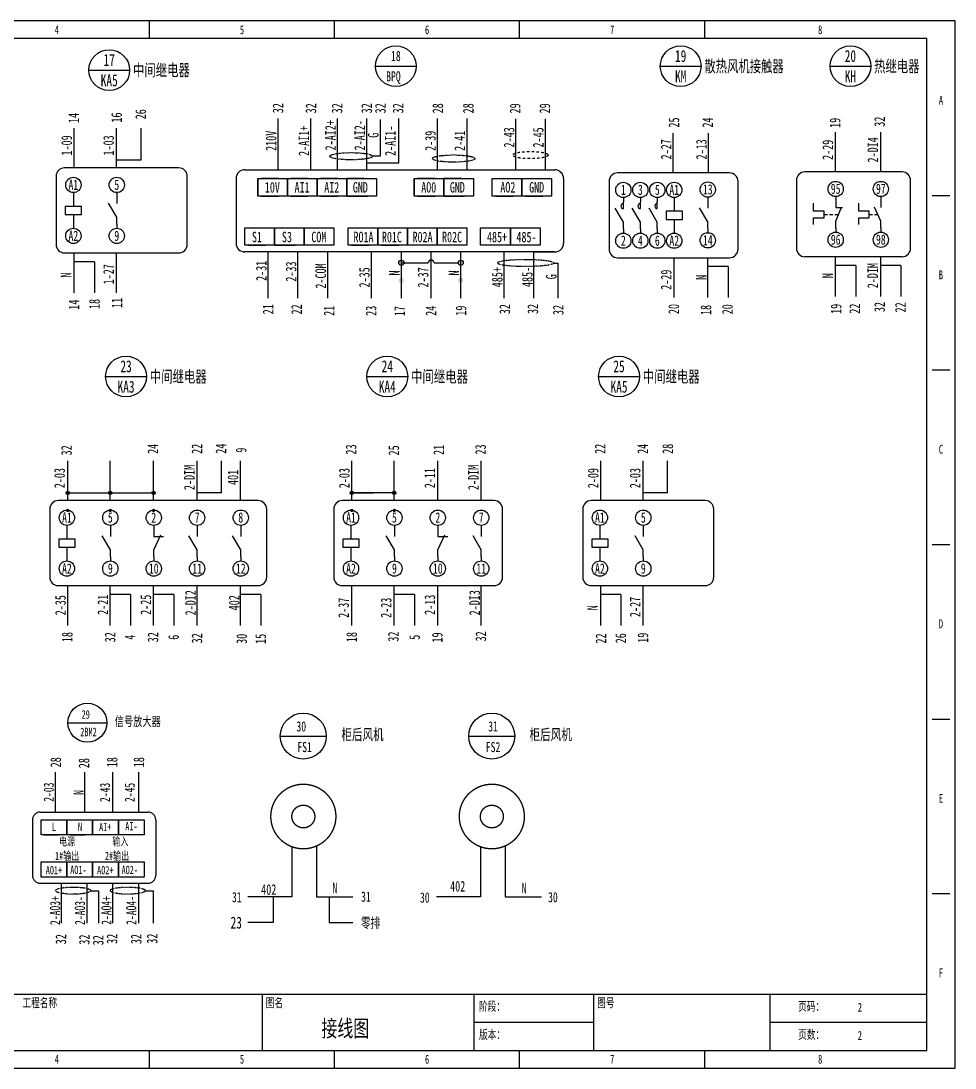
# Model space of a CAD drawing. Header units: millimetres. Extents: x 401220 to 2750366, y -101310 to 943175.
# Drawn here: x 1203839 to 1242890, y 442864 to 486641 of the extents above; entities that cross this region are included whole.
import ezdxf
from ezdxf.enums import TextEntityAlignment as Align

# ---------------------------------------------------------------- set-up
doc = ezdxf.new("R2010")
doc.units = ezdxf.units.MM
doc.linetypes.add('DASHDOT', pattern=[1, 0.5, -0.25, 0, -0.25])
doc.linetypes.add('常规', pattern=[20, 10, 0, 10])
doc.layers.add('E-LITE-EQPM', color=1, linetype='Continuous')
doc.styles.add('IDQSTYLE', font='NSimSun.ttf', dxfattribs={"width": 0.7})

msp = doc.modelspace()

# ---------------------------------------------------------------- hatches: boundary and pattern name
h = msp.add_hatch(color=256)
h.dxf.hatch_style = 1
h.paths.add_polyline_path([(1219741.7, 476639.1, 0.4142136), (1219633.8, 476531.1, 0.4142136), (1219741.7, 476423.1)])
h.paths.add_polyline_path([(1219849.7, 476531.1), (1219741.7, 476531.1), (1219741.7, 476423.1, 0.4142136)])
h.paths.add_polyline_path([(1219741.7, 476639.1), (1219741.7, 476531.1), (1219849.7, 476531.1, 0.4142136)])
h.paths.add_polyline_path([(1222224.2, 476639.1, 0.4142136), (1222116.3, 476531.1, 0.4142136), (1222224.2, 476423.1)])
h.paths.add_polyline_path([(1222224.2, 476639.1), (1222224.2, 476423.1, 0.4142136), (1222332.2, 476531.1, 0.4142136)])
h = msp.add_hatch(color=256)
h.dxf.hatch_style = 1
h.paths.add_polyline_path([(1219741.7, 475904.1, 0.4142136), (1219633.8, 475796.1, 0.4142136), (1219741.7, 475688.1)])
h.paths.add_polyline_path([(1219849.7, 475796.1), (1219741.7, 475796.1), (1219741.7, 475688.1, 0.4142136)])
h.paths.add_polyline_path([(1219741.7, 475904.1), (1219741.7, 475796.1), (1219849.7, 475796.1, 0.4142136)])
h.paths.add_polyline_path([(1222224.2, 475904.1, 0.4142136), (1222116.3, 475796.1, 0.4142136), (1222224.2, 475688.1)])
h.paths.add_polyline_path([(1222224.2, 475904.1), (1222224.2, 475688.1, 0.4142136), (1222332.2, 475796.1, 0.4142136)])
h = msp.add_hatch(color=256)
h.dxf.hatch_style = 1
h.paths.add_polyline_path([(1205795.3, 466980.8, 0.4142136), (1205726, 466911.4), (1205795.3, 466911.4)])
h.paths.add_polyline_path([(1205795.3, 466911.4), (1205726, 466911.4, 0.4142136), (1205795.3, 466842)])
h.paths.add_polyline_path([(1205864.7, 466911.4, 0.4142136), (1205795.3, 466980.8), (1205795.3, 466842, 0.4142136)])
h = msp.add_hatch(color=256)
h.dxf.hatch_style = 1
h.paths.add_polyline_path([(1207570.7, 466980.8, 0.4142136), (1207501.3, 466911.4), (1207570.7, 466911.4)])
h.paths.add_polyline_path([(1207570.7, 466911.4), (1207501.3, 466911.4, 0.4142136), (1207570.7, 466842)])
h.paths.add_polyline_path([(1207640.1, 466911.4, 0.4142136), (1207570.7, 466980.8), (1207570.7, 466842, 0.4142136)])
h = msp.add_hatch(color=256)
h.dxf.hatch_style = 1
h.paths.add_polyline_path([(1209385.4, 466980.8, 0.4142136), (1209316, 466911.4), (1209385.4, 466911.4)])
h.paths.add_polyline_path([(1209385.4, 466911.4), (1209316, 466911.4, 0.4142136), (1209385.4, 466842)])
h.paths.add_polyline_path([(1209454.8, 466911.4, 0.4142136), (1209385.4, 466980.8), (1209385.4, 466842, 0.4142136)])
h = msp.add_hatch(color=256)
h.dxf.hatch_style = 1
h.paths.add_polyline_path([(1217671, 466980.8, 0.4142136), (1217601.6, 466911.4), (1217671, 466911.4)])
h.paths.add_polyline_path([(1217671, 466911.4), (1217601.6, 466911.4, 0.4142136), (1217671, 466842)])
h.paths.add_polyline_path([(1217740.3, 466911.4, 0.4142136), (1217671, 466980.8), (1217671, 466842, 0.4142136)])
h = msp.add_hatch(color=256)
h.dxf.hatch_style = 1
h.paths.add_polyline_path([(1219446.3, 466980.8, 0.4142136), (1219376.9, 466911.4), (1219446.3, 466911.4)])
h.paths.add_polyline_path([(1219446.3, 466911.4), (1219376.9, 466911.4, 0.4142136), (1219446.3, 466842)])
h.paths.add_polyline_path([(1219515.7, 466911.4, 0.4142136), (1219446.3, 466980.8), (1219446.3, 466842, 0.4142136)])
h = msp.add_hatch(color=256)
h.dxf.hatch_style = 1
h.paths.add_polyline_path([(1205795.3, 466245.8, 0.4142136), (1205726, 466176.4), (1205795.3, 466176.4)])
h.paths.add_polyline_path([(1205795.3, 466176.4), (1205726, 466176.4, 0.4142136), (1205795.3, 466107)])
h.paths.add_polyline_path([(1205864.7, 466176.4, 0.4142136), (1205795.3, 466245.8), (1205795.3, 466107, 0.4142136)])
h = msp.add_hatch(color=256)
h.dxf.hatch_style = 1
h.paths.add_polyline_path([(1207570.7, 466245.8, 0.4142136), (1207501.3, 466176.4), (1207570.7, 466176.4)])
h.paths.add_polyline_path([(1207570.7, 466176.4), (1207501.3, 466176.4, 0.4142136), (1207570.7, 466107)])
h.paths.add_polyline_path([(1207640.1, 466176.4, 0.4142136), (1207570.7, 466245.8), (1207570.7, 466107, 0.4142136)])
h = msp.add_hatch(color=256)
h.dxf.hatch_style = 1
h.paths.add_polyline_path([(1209385.4, 466245.8, 0.4142136), (1209316, 466176.4), (1209385.4, 466176.4)])
h.paths.add_polyline_path([(1209385.4, 466176.4), (1209316, 466176.4, 0.4142136), (1209385.4, 466107)])
h.paths.add_polyline_path([(1209454.8, 466176.4, 0.4142136), (1209385.4, 466245.8), (1209385.4, 466107, 0.4142136)])
h = msp.add_hatch(color=256)
h.dxf.hatch_style = 1
h.paths.add_polyline_path([(1217671, 466245.8, 0.4142136), (1217601.6, 466176.4), (1217671, 466176.4)])
h.paths.add_polyline_path([(1217671, 466176.4), (1217601.6, 466176.4, 0.4142136), (1217671, 466107)])
h.paths.add_polyline_path([(1217740.3, 466176.4, 0.4142136), (1217671, 466245.8), (1217671, 466107, 0.4142136)])
h = msp.add_hatch(color=256)
h.dxf.hatch_style = 1
h.paths.add_polyline_path([(1219446.3, 466245.8, 0.4142136), (1219376.9, 466176.4), (1219446.3, 466176.4)])
h.paths.add_polyline_path([(1219446.3, 466176.4), (1219376.9, 466176.4, 0.4142136), (1219446.3, 466107)])
h.paths.add_polyline_path([(1219515.7, 466176.4, 0.4142136), (1219446.3, 466245.8), (1219446.3, 466107, 0.4142136)])

# ---------------------------------------------------------------- linework, layer by layer
at = {"ltscale": 4}
for p, q in [((1209210.2, 485903.8), (1209210.2, 486640.8)), ((1216948.5, 485903.8), (1216948.5, 486640.8)), ((1224686.7, 485903.8), (1224686.7, 486640.8)), ((1232425, 485903.8), (1232425, 486640.8)), ((1241932.1, 479344.7), (1242669.1, 479344.7)), ((1241932.1, 472048.6), (1242669.1, 472048.6)), ((1241932.1, 464752.5), (1242669.1, 464752.5)), ((1241932.1, 457456.4), (1242669.1, 457456.4)), ((1241932.1, 450160.3), (1242669.1, 450160.3)), ((1181131.2, 445959.5), (1241711, 445959.5)), ((1213926.8, 445959.5), (1213926.8, 443601.2)), ((1222770.6, 445959.5), (1222770.6, 443601.2)), ((1227782.1, 445959.5), (1227782.1, 443601.2)), ((1235151.9, 445959.5), (1235151.9, 443601.2)), ((1222770.6, 444780.3), (1227782.1, 444780.3)), ((1235151.9, 444780.3), (1241711, 444780.3)), ((1209210.2, 442864.2), (1209210.2, 443601.2)), ((1216948.5, 442864.2), (1216948.5, 443601.2)), ((1224686.7, 442864.2), (1224686.7, 443601.2)), ((1232425, 442864.2), (1232425, 443601.2))]:
    msp.add_line(p, q, dxfattribs=at)
for p, q in [((1218659.7, 484750.6), (1220364.7, 484750.6)), ((1230568.7, 484750.6), (1232269.5, 484750.6)), ((1237665.9, 484750.6), (1239366.8, 484750.6)), ((1206675.9, 484585.3), (1208382.7, 484585.3)), ((1214588.3, 480631.1), (1214588.3, 482562.6)), ((1215960.5, 480631.1), (1215960.5, 482562.6)), ((1217072.1, 480631.1), (1217072.1, 482562.6)), ((1218294.6, 480631.1), (1218294.6, 482562.6)), ((1218863.9, 481003.2), (1218863.9, 482526.3)), ((1219635.1, 480708.9), (1219635.1, 482562.6)), ((1221256.7, 480631.1), (1221256.7, 482562.6)), ((1222498, 480631.1), (1222498, 482562.6)), ((1224522.3, 480617.1), (1224522.3, 482548.5)), ((1225763.5, 480617.1), (1225763.5, 482548.5)), ((1206064.1, 480498.1), (1206064.1, 482164.5)), ((1206064.1, 480498.1), (1206064.1, 482164.5)), ((1207839.5, 480498.1), (1207839.5, 482164.5)), ((1207839.5, 480498.1), (1207839.5, 482164.5)), ((1208863.9, 480821.4), (1208863.9, 482164.5)), ((1208863.9, 480821.4), (1208863.9, 482164.5)), ((1214588.3, 480417.2), (1214588.3, 482348.6)), ((1215960.5, 480417.2), (1215960.5, 482348.6)), ((1217072.1, 480417.2), (1217072.1, 482348.6)), ((1218294.6, 480417.2), (1218294.6, 482348.6)), ((1221256.7, 480417.2), (1221256.7, 482348.6)), ((1222498, 480417.2), (1222498, 482348.6)), ((1224522.3, 480417.2), (1224522.3, 482348.6)), ((1225763.5, 480417.2), (1225763.5, 482348.6)), ((1237893.9, 480327.7), (1237893.9, 481988.2)), ((1239781, 480327.7), (1239781, 481988.2)), ((1231111.8, 480286.9), (1231111.8, 481947.5)), ((1232576.8, 480286.9), (1232576.8, 481947.5)), ((1232576.8, 480286.9), (1232576.8, 481947.5)), ((1232576.8, 480286.9), (1232576.8, 481947.5)), ((1208863.9, 480821.4), (1207839.5, 480821.4)), ((1218294.6, 480708.9), (1219504.2, 480708.9)), ((1218529.8, 481003.2), (1218863.9, 481003.2)), ((1219504.2, 480708.9), (1219635.1, 480708.9)), ((1208731.6, 480498.1), (1205666.6, 480498.1)), ((1208731.6, 480498.1), (1205666.6, 480498.1)), ((1210437.4, 480498.1), (1205705.2, 480498.1)), ((1210437.4, 480498.1), (1205705.2, 480498.1)), ((1213196.4, 480417.2), (1226156.5, 480417.2)), ((1233464.8, 480286.9), (1228781.8, 480286.9)), ((1233464.8, 480286.9), (1228937.9, 480286.9)), ((1240674.8, 480327.7), (1236612.6, 480327.7)), ((1205311, 480142.6), (1205311, 477297.9)), ((1205311, 480142.6), (1205311, 477297.9)), ((1210793, 477297.9), (1210793, 480142.6)), ((1210793, 477297.9), (1210793, 480142.6)), ((1213736.3, 480051.6), (1213736.3, 479320.4)), ((1214607.7, 480051.6), (1213876.5, 480051.6)), ((1214977.5, 480051.6), (1214977.5, 479320.4)), ((1214977.5, 480051.6), (1214977.5, 479320.4)), ((1214977.5, 479320.4), (1214977.5, 480051.6)), ((1215848.9, 480051.6), (1215117.7, 480051.6)), ((1216218.8, 480051.6), (1216218.8, 479320.4)), ((1216218.8, 480051.6), (1216218.8, 479320.4)), ((1216218.8, 479320.4), (1216218.8, 480051.6)), ((1217090.2, 480051.6), (1216359, 480051.6)), ((1218191.2, 480051.6), (1217460, 480051.6)), ((1217460, 480051.6), (1217460, 479320.4)), ((1217460, 479320.4), (1217460, 480051.6)), ((1220273.7, 480051.6), (1220273.7, 479320.4)), ((1221145.1, 480051.6), (1220413.9, 480051.6)), ((1222246.2, 480051.6), (1221515, 480051.6)), ((1221515, 480051.6), (1221515, 479320.4)), ((1221515, 479320.4), (1221515, 480051.6)), ((1228427.4, 479932.6), (1228427.4, 477097.9)), ((1233819.2, 477097.9), (1233819.2, 479932.6)), ((1236258.2, 479973.3), (1236258.2, 477138.6)), ((1241029.1, 477138.6), (1241029.1, 479973.3)), ((1206030.6, 479463.7), (1206030.6, 479286.7)), ((1206030.6, 479463.7), (1206030.6, 479286.7)), ((1207845.4, 479463.7), (1207845.4, 479286.7)), ((1207845.4, 479463.7), (1207845.4, 479286.7)), ((1206030.6, 479286.7), (1206030.6, 478888.4)), ((1206030.6, 479286.7), (1206030.6, 478888.4)), ((1207845.4, 478433.3), (1207504, 479024.5)), ((1207845.4, 478433.3), (1207504, 479024.5)), ((1207845.4, 479286.7), (1207845.4, 479002.2)), ((1207845.4, 479286.7), (1207845.4, 479002.2)), ((1213876.5, 479320.4), (1214607.7, 479320.4)), ((1215117.7, 479320.4), (1215848.9, 479320.4)), ((1216359, 479320.4), (1217090.2, 479320.4)), ((1217460, 479320.4), (1218191.2, 479320.4)), ((1217600.2, 479320.4), (1218331.4, 479320.4)), ((1220413.9, 479320.4), (1221145.1, 479320.4)), ((1221515, 479320.4), (1222246.2, 479320.4)), ((1221655.2, 479320.4), (1222386.4, 479320.4)), ((1223679.5, 479320.4), (1224410.7, 479320.4)), ((1224920.7, 479320.4), (1225651.9, 479320.4)), ((1229022.9, 479256.1), (1229022.9, 479079.7)), ((1229022.9, 478796.2), (1229022.9, 479079.7)), ((1229734.1, 479256.1), (1229734.1, 479079.7)), ((1229734.1, 478796.2), (1229734.1, 479079.7)), ((1230442.8, 479256.1), (1230442.8, 479079.7)), ((1230442.8, 478796.2), (1230442.8, 479079.7)), ((1231148.9, 479256.1), (1231148.9, 479079.7)), ((1231148.9, 479079.7), (1231148.9, 478682.9)), ((1232553.5, 479272), (1232553.5, 479095.7)), ((1232553.5, 479095.7), (1232553.5, 478812.2)), ((1236961.1, 479026.8), (1236961.1, 478706.1)), ((1237899.8, 479296.8), (1237899.8, 479120.5)), ((1237899.8, 479120.5), (1237899.8, 478837)), ((1238848.1, 479026.8), (1238848.1, 478706.1)), ((1239786.9, 479296.8), (1239786.9, 479120.5)), ((1239786.9, 479120.5), (1239786.9, 478837)), ((1205689.3, 478888.4), (1205689.3, 478547.1)), ((1206372, 478888.4), (1205689.3, 478888.4)), ((1205689.3, 478888.4), (1205689.3, 478547.1)), ((1206372, 478888.4), (1205689.3, 478888.4)), ((1205689.3, 478547.1), (1206372, 478547.1)), ((1205689.3, 478547.1), (1206372, 478547.1)), ((1206030.6, 478547.1), (1206030.6, 478148.8)), ((1206030.6, 478547.1), (1206030.6, 478148.8)), ((1206372, 478547.1), (1206372, 478888.4)), ((1206372, 478547.1), (1206372, 478888.4)), ((1229022.9, 478229.3), (1228682.7, 478818.5)), ((1229734.1, 478229.3), (1229393.9, 478818.5)), ((1230442.8, 478229.3), (1230102.6, 478818.5)), ((1230808.8, 478682.9), (1230808.8, 478342.7)), ((1231489.1, 478682.9), (1230808.8, 478682.9)), ((1231489.1, 478342.7), (1231489.1, 478682.9)), ((1232553.5, 478245.3), (1232213.4, 478834.4)), ((1236961.1, 478706.1), (1237404.4, 478706.1)), ((1237404.4, 478706.1), (1237404.4, 478391.3)), ((1237404.4, 478548.7), (1237556.7, 478548.7)), ((1237634.9, 478548.7), (1237787.2, 478548.7)), ((1237865.4, 478548.7), (1238017.6, 478548.7)), ((1237899.8, 478270.1), (1238148.9, 478859.2)), ((1237899.8, 478837), (1238187.4, 478837)), ((1238848.1, 478706.1), (1239291.5, 478706.1)), ((1239291.5, 478706.1), (1239291.5, 478391.3)), ((1239291.5, 478548.7), (1239443.7, 478548.7)), ((1239786.9, 478270.1), (1239517.7, 478859.2)), ((1239522, 478548.7), (1239674.2, 478548.7)), ((1206030.6, 478148.8), (1206030.6, 477974.8)), ((1206030.6, 478148.8), (1206030.6, 477974.8)), ((1207845.4, 478148.8), (1207845.4, 478433.3)), ((1207845.4, 478148.8), (1207845.4, 478433.3)), ((1207845.4, 478148.8), (1207845.4, 477974.8)), ((1207845.4, 478148.8), (1207845.4, 477974.8)), ((1229022.9, 477945.8), (1229022.9, 478229.3)), ((1229734.1, 477945.8), (1229734.1, 478229.3)), ((1230442.8, 477945.8), (1230442.8, 478229.3)), ((1230808.8, 478342.7), (1231489.1, 478342.7)), ((1231148.9, 478342.7), (1231148.9, 477945.8)), ((1232553.5, 477961.8), (1232553.5, 478245.3)), ((1237404.4, 478391.3), (1236961.1, 478391.3)), ((1236961.1, 478391.3), (1236961.1, 478134.8)), ((1237899.8, 477986.6), (1237899.8, 478270.1)), ((1239291.5, 478391.3), (1238848.1, 478391.3)), ((1238848.1, 478391.3), (1238848.1, 478134.8)), ((1239786.9, 477986.6), (1239786.9, 478270.1)), ((1214438.6, 477991), (1214438.6, 477259.8)), ((1214438.6, 477259.8), (1214438.6, 477991)), ((1229022.9, 477945.8), (1229022.9, 477772.4)), ((1229734.1, 477945.8), (1229734.1, 477772.4)), ((1230442.8, 477945.8), (1230442.8, 477772.4)), ((1231148.9, 477945.8), (1231148.9, 477772.4)), ((1232553.5, 477961.8), (1232553.5, 477788.3)), ((1237899.8, 477986.6), (1237899.8, 477813.1)), ((1239786.9, 477986.6), (1239786.9, 477813.1)), ((1213337.5, 477259.8), (1214068.7, 477259.8)), ((1214438.6, 477259.8), (1215169.8, 477259.8)), ((1214578.8, 477259.8), (1215310, 477259.8)), ((1217657.7, 477259.8), (1218388.9, 477259.8)), ((1218898.9, 477259.8), (1219630.2, 477259.8)), ((1205666.6, 476942.3), (1208731.6, 476942.3)), ((1205666.6, 476942.3), (1208731.6, 476942.3)), ((1205705.2, 476942.3), (1210437.4, 476942.3)), ((1205705.2, 476942.3), (1210437.4, 476942.3)), ((1206064.1, 475275.9), (1206064.1, 476942.3)), ((1206064.1, 475275.9), (1206064.1, 476942.3)), ((1207839.5, 475275.9), (1207839.5, 476942.3)), ((1207839.5, 475275.9), (1207839.5, 476942.3)), ((1214180.3, 475052.2), (1214180.3, 476983.6)), ((1215421.6, 475052.2), (1215421.6, 476983.6)), ((1216662.8, 475052.2), (1216662.8, 476983.6)), ((1218500.5, 475052.2), (1218500.5, 476983.6)), ((1219741.7, 475052.2), (1219741.7, 476983.6)), ((1220983, 475052.2), (1220983, 476983.6)), ((1222224.2, 475052.2), (1222224.2, 476983.6)), ((1224040.5, 475052.2), (1224040.5, 476983.6)), ((1225277.3, 476983.6), (1226156.5, 476983.6)), ((1225281.8, 475052.2), (1225281.8, 476983.6)), ((1228781.8, 476743.5), (1233464.8, 476743.5)), ((1231146.2, 475083), (1231146.2, 476743.5)), ((1232553.5, 475083), (1232553.5, 476743.5)), ((1232553.5, 475083), (1232553.5, 476743.5)), ((1240674.8, 476784.3), (1236612.6, 476784.3)), ((1237893.9, 475123.7), (1237893.9, 476784.3)), ((1239781, 475123.7), (1239781, 476784.3)), ((1206911.2, 476565.9), (1206064.1, 476565.9)), ((1206911.2, 476565.9), (1206064.1, 476565.9)), ((1206911.2, 476565.9), (1206911.2, 475275.9)), ((1206911.2, 476565.9), (1206911.2, 475275.9)), ((1206911.2, 476565.9), (1206911.2, 475275.9)), ((1206911.2, 476565.9), (1206911.2, 475275.9)), ((1219741.7, 476531.1), (1220856.7, 476531.1)), ((1221108, 476531.1), (1222116.3, 476531.1)), ((1226113.6, 476520.9), (1226289.5, 476520.9)), ((1226289.5, 476520.9), (1226289.5, 475052.2)), ((1233400.6, 476372.9), (1232553.5, 476372.9)), ((1233400.6, 476372.9), (1232553.5, 476372.9)), ((1233400.6, 476372.9), (1233400.6, 475083)), ((1233400.6, 476372.9), (1233400.6, 475083)), ((1233400.6, 476372.9), (1233400.6, 475083)), ((1233400.6, 476372.9), (1233400.6, 475083)), ((1238741, 476413.7), (1237893.9, 476413.7)), ((1238741, 476413.7), (1237893.9, 476413.7)), ((1238741, 476413.7), (1238741, 475123.7)), ((1238741, 476413.7), (1238741, 475123.7)), ((1238741, 476413.7), (1238741, 475123.7)), ((1238741, 476413.7), (1238741, 475123.7)), ((1240628, 476413.7), (1239781, 476413.7)), ((1240628, 476413.7), (1239781, 476413.7)), ((1240628, 476413.7), (1240628, 475123.7)), ((1240628, 476413.7), (1240628, 475123.7)), ((1240628, 476413.7), (1240628, 475123.7)), ((1240628, 476413.7), (1240628, 475123.7)), ((1207380, 471775.7), (1209086.8, 471775.7)), ((1218299.9, 471775.7), (1220006.7, 471775.7)), ((1227988.8, 471775.7), (1229695.6, 471775.7)), ((1205795.3, 466588.2), (1205795.3, 468254.6)), ((1205795.3, 466588.2), (1205795.3, 468254.6)), ((1207570.7, 466588.2), (1207570.7, 468254.6)), ((1207570.7, 466588.2), (1207570.7, 468254.6)), ((1209385.4, 466588.2), (1209385.4, 468254.6)), ((1209385.4, 466588.2), (1209385.4, 468254.6)), ((1211200.1, 466588.2), (1211200.1, 468254.6)), ((1211200.1, 466588.2), (1211200.1, 468254.6)), ((1212224.6, 467175.7), (1212224.6, 468254.6)), ((1212224.6, 466911.4), (1212224.6, 468254.6)), ((1212224.6, 467175.7), (1212224.6, 468254.6)), ((1212224.6, 466911.4), (1212224.6, 468254.6)), ((1213022.7, 466588.3), (1213022.7, 468254.7)), ((1213022.7, 466588.3), (1213022.7, 468254.7)), ((1217671, 466588.2), (1217671, 468254.6)), ((1217671, 466588.2), (1217671, 468254.6)), ((1219446.3, 466588.2), (1219446.3, 468254.6)), ((1219446.3, 466588.2), (1219446.3, 468254.6)), ((1221261, 466588.2), (1221261, 468254.6)), ((1221261, 466588.2), (1221261, 468254.6)), ((1223075.7, 466588.2), (1223075.7, 468254.6)), ((1223075.7, 466588.2), (1223075.7, 468254.6)), ((1228075.7, 466588.2), (1228075.7, 468254.6)), ((1228075.7, 466588.2), (1228075.7, 468254.6)), ((1229851.1, 466588.2), (1229851.1, 468254.6)), ((1229851.1, 466588.2), (1229851.1, 468254.6)), ((1230875.5, 466911.4), (1230875.5, 468254.6)), ((1230875.5, 466911.4), (1230875.5, 468254.6)), ((1205795.3, 466911.4), (1209385.4, 466911.4)), ((1205795.3, 466911.4), (1209385.4, 466911.4)), ((1212224.6, 466911.4), (1211200.1, 466911.4)), ((1217671, 466911.4), (1218585, 466911.4)), ((1217671, 466911.4), (1218585, 466911.4)), ((1219446.3, 466911.4), (1217671, 466911.4)), ((1230875.5, 466911.4), (1229851.1, 466911.4)), ((1205042.2, 466232.6), (1205042.2, 463387.9)), ((1205042.2, 466232.6), (1205042.2, 463387.9)), ((1208807.4, 466588.2), (1205397.8, 466588.2)), ((1208807.4, 466588.2), (1205397.8, 466588.2)), ((1213758, 466588.2), (1208807.4, 466588.2)), ((1213758, 466588.2), (1208807.4, 466588.2)), ((1214113.6, 463387.9), (1214113.6, 466232.6)), ((1214113.6, 463387.9), (1214113.6, 466232.6)), ((1216917.8, 466232.6), (1216917.8, 463387.9)), ((1216917.8, 466232.6), (1216917.8, 463387.9)), ((1220338.4, 466588.2), (1217273.4, 466588.2)), ((1220338.4, 466588.2), (1217273.4, 466588.2)), ((1223617, 466588.2), (1217312, 466588.2)), ((1223617, 466588.2), (1217312, 466588.2)), ((1223972.6, 463387.9), (1223972.6, 466232.6)), ((1223972.6, 463387.9), (1223972.6, 466232.6)), ((1227322.6, 466232.6), (1227322.6, 463387.9)), ((1227322.6, 466232.6), (1227322.6, 463387.9)), ((1230743.2, 466588.2), (1227678.2, 466588.2)), ((1230743.2, 466588.2), (1227678.2, 466588.2)), ((1232449, 466588.2), (1227716.8, 466588.2)), ((1232449, 466588.2), (1227716.8, 466588.2)), ((1232804.6, 463387.9), (1232804.6, 466232.6)), ((1232804.6, 463387.9), (1232804.6, 466232.6)), ((1205761.8, 465553.7), (1205761.8, 465376.7)), ((1205761.8, 465553.7), (1205761.8, 465376.7)), ((1205761.8, 465376.7), (1205761.8, 464978.5)), ((1205761.8, 465376.7), (1205761.8, 464978.5)), ((1207576.6, 465553.7), (1207576.6, 465376.7)), ((1207576.6, 465553.7), (1207576.6, 465376.7)), ((1207576.6, 465376.7), (1207576.6, 465092.3)), ((1207576.6, 465376.7), (1207576.6, 465092.3)), ((1209391.3, 465553.7), (1209391.3, 465376.7)), ((1209391.3, 465553.7), (1209391.3, 465376.7)), ((1209391.3, 465376.7), (1209391.3, 465092.3)), ((1209391.3, 465376.7), (1209391.3, 465092.3)), ((1211206, 465553.7), (1211206, 465376.7)), ((1211206, 465553.7), (1211206, 465376.7)), ((1211206, 465376.7), (1211206, 465092.3)), ((1211206, 465376.7), (1211206, 465092.3)), ((1213028.5, 465553.8), (1213028.5, 465376.8)), ((1213028.5, 465553.8), (1213028.5, 465376.8)), ((1213028.5, 465376.8), (1213028.5, 465092.3)), ((1213028.5, 465376.8), (1213028.5, 465092.3)), ((1217637.4, 465553.7), (1217637.4, 465376.7)), ((1217637.4, 465553.7), (1217637.4, 465376.7)), ((1217637.4, 465376.7), (1217637.4, 464978.5)), ((1217637.4, 465376.7), (1217637.4, 464978.5)), ((1219452.2, 465553.7), (1219452.2, 465376.7)), ((1219452.2, 465553.7), (1219452.2, 465376.7)), ((1219452.2, 465376.7), (1219452.2, 465092.3)), ((1219452.2, 465376.7), (1219452.2, 465092.3)), ((1221266.9, 465553.7), (1221266.9, 465376.7)), ((1221266.9, 465553.7), (1221266.9, 465376.7)), ((1221266.9, 465376.7), (1221266.9, 465092.3)), ((1221266.9, 465376.7), (1221266.9, 465092.3)), ((1223081.6, 465553.7), (1223081.6, 465376.7)), ((1223081.6, 465553.7), (1223081.6, 465376.7)), ((1223081.6, 465376.7), (1223081.6, 465092.3)), ((1223081.6, 465376.7), (1223081.6, 465092.3)), ((1228042.2, 465553.7), (1228042.2, 465376.7)), ((1228042.2, 465553.7), (1228042.2, 465376.7)), ((1228042.2, 465376.7), (1228042.2, 464978.5)), ((1228042.2, 465376.7), (1228042.2, 464978.5)), ((1229857, 465553.7), (1229857, 465376.7)), ((1229857, 465553.7), (1229857, 465376.7)), ((1229857, 465376.7), (1229857, 465092.3)), ((1229857, 465376.7), (1229857, 465092.3)), ((1205420.5, 464978.5), (1205420.5, 464637.1)), ((1206103.2, 464978.5), (1205420.5, 464978.5)), ((1205420.5, 464978.5), (1205420.5, 464637.1)), ((1206103.2, 464978.5), (1205420.5, 464978.5)), ((1206103.2, 464637.1), (1206103.2, 464978.5)), ((1206103.2, 464637.1), (1206103.2, 464978.5)), ((1207576.6, 464523.3), (1207235.2, 465114.6)), ((1207576.6, 464523.3), (1207235.2, 465114.6)), ((1209391.3, 464523.3), (1209684, 465156.9)), ((1209391.3, 464523.3), (1209684, 465156.9)), ((1209391.3, 465092.3), (1209803.6, 465092.3)), ((1211206, 464523.3), (1210864.7, 465114.6)), ((1211206, 464523.3), (1210864.7, 465114.6)), ((1213028.5, 464523.4), (1212687.2, 465114.7)), ((1213028.5, 464523.4), (1212687.2, 465114.7)), ((1217296.1, 464978.5), (1217296.1, 464637.1)), ((1217978.8, 464978.5), (1217296.1, 464978.5)), ((1217296.1, 464978.5), (1217296.1, 464637.1)), ((1217978.8, 464978.5), (1217296.1, 464978.5)), ((1217978.8, 464637.1), (1217978.8, 464978.5)), ((1217978.8, 464637.1), (1217978.8, 464978.5)), ((1219452.2, 464523.3), (1219110.8, 465114.6)), ((1219452.2, 464523.3), (1219110.8, 465114.6)), ((1221266.9, 464523.3), (1221559.6, 465156.9)), ((1221266.9, 464523.3), (1221559.6, 465156.9)), ((1221266.9, 465092.3), (1221679.2, 465092.3)), ((1223081.6, 464523.3), (1222740.3, 465114.6)), ((1223081.6, 464523.3), (1222740.3, 465114.6)), ((1227700.9, 464978.5), (1227700.9, 464637.1)), ((1228383.6, 464978.5), (1227700.9, 464978.5)), ((1227700.9, 464978.5), (1227700.9, 464637.1)), ((1228383.6, 464978.5), (1227700.9, 464978.5)), ((1228383.6, 464637.1), (1228383.6, 464978.5)), ((1228383.6, 464637.1), (1228383.6, 464978.5)), ((1229857, 464523.3), (1229515.6, 465114.6)), ((1229857, 464523.3), (1229515.6, 465114.6)), ((1205420.5, 464637.1), (1206103.2, 464637.1)), ((1205420.5, 464637.1), (1206103.2, 464637.1)), ((1205761.8, 464637.1), (1205761.8, 464238.8)), ((1205761.8, 464637.1), (1205761.8, 464238.8)), ((1207576.6, 464238.8), (1207576.6, 464523.3)), ((1207576.6, 464238.8), (1207576.6, 464523.3)), ((1209391.3, 464238.8), (1209391.3, 464523.3)), ((1209391.3, 464238.8), (1209391.3, 464523.3)), ((1211206, 464238.8), (1211206, 464523.3)), ((1211206, 464238.8), (1211206, 464523.3)), ((1213028.5, 464238.9), (1213028.5, 464523.4)), ((1213028.5, 464238.9), (1213028.5, 464523.4)), ((1217296.1, 464637.1), (1217978.8, 464637.1)), ((1217296.1, 464637.1), (1217978.8, 464637.1)), ((1217637.4, 464637.1), (1217637.4, 464238.8)), ((1217637.4, 464637.1), (1217637.4, 464238.8)), ((1219452.2, 464238.8), (1219452.2, 464523.3)), ((1219452.2, 464238.8), (1219452.2, 464523.3)), ((1221266.9, 464238.8), (1221266.9, 464523.3)), ((1221266.9, 464238.8), (1221266.9, 464523.3)), ((1223081.6, 464238.8), (1223081.6, 464523.3)), ((1223081.6, 464238.8), (1223081.6, 464523.3)), ((1227700.9, 464637.1), (1228383.6, 464637.1)), ((1227700.9, 464637.1), (1228383.6, 464637.1)), ((1228042.2, 464637.1), (1228042.2, 464238.8)), ((1228042.2, 464637.1), (1228042.2, 464238.8)), ((1229857, 464238.8), (1229857, 464523.3)), ((1229857, 464238.8), (1229857, 464523.3)), ((1205761.8, 464238.8), (1205761.8, 464064.8)), ((1205761.8, 464238.8), (1205761.8, 464064.8)), ((1207576.6, 464238.8), (1207576.6, 464064.8)), ((1207576.6, 464238.8), (1207576.6, 464064.8)), ((1209391.3, 464238.8), (1209391.3, 464064.8)), ((1209391.3, 464238.8), (1209391.3, 464064.8)), ((1211206, 464238.8), (1211206, 464064.8)), ((1211206, 464238.8), (1211206, 464064.8)), ((1213028.5, 464238.9), (1213028.5, 464064.9)), ((1213028.5, 464238.9), (1213028.5, 464064.9)), ((1217637.4, 464238.8), (1217637.4, 464064.8)), ((1217637.4, 464238.8), (1217637.4, 464064.8)), ((1219452.2, 464238.8), (1219452.2, 464064.8)), ((1219452.2, 464238.8), (1219452.2, 464064.8)), ((1221266.9, 464238.8), (1221266.9, 464064.8)), ((1221266.9, 464238.8), (1221266.9, 464064.8)), ((1223081.6, 464238.8), (1223081.6, 464064.8)), ((1223081.6, 464238.8), (1223081.6, 464064.8)), ((1228042.2, 464238.8), (1228042.2, 464064.8)), ((1228042.2, 464238.8), (1228042.2, 464064.8)), ((1229857, 464238.8), (1229857, 464064.8)), ((1229857, 464238.8), (1229857, 464064.8)), ((1205397.8, 463032.3), (1209083.8, 463032.3)), ((1205397.8, 463032.3), (1209083.8, 463032.3)), ((1205795.3, 461365.9), (1205795.3, 463032.3)), ((1205795.3, 461365.9), (1205795.3, 463032.3)), ((1207570.7, 461365.9), (1207570.7, 463032.3)), ((1207570.7, 461365.9), (1207570.7, 463032.3)), ((1209083.8, 463032.3), (1213758, 463032.3)), ((1209083.8, 463032.3), (1213758, 463032.3)), ((1209385.4, 461365.9), (1209385.4, 463032.3)), ((1209385.4, 461365.9), (1209385.4, 463032.3)), ((1211200.1, 461365.9), (1211200.1, 463032.3)), ((1211200.1, 461365.9), (1211200.1, 463032.3)), ((1213022.7, 461366), (1213022.7, 463032.4)), ((1213022.7, 461366), (1213022.7, 463032.4)), ((1217273.4, 463032.3), (1220338.4, 463032.3)), ((1217273.4, 463032.3), (1220338.4, 463032.3)), ((1217312, 463032.3), (1223617, 463032.3)), ((1217312, 463032.3), (1223617, 463032.3)), ((1217671, 461365.9), (1217671, 463032.3)), ((1217671, 461365.9), (1217671, 463032.3)), ((1219446.3, 461365.9), (1219446.3, 463032.3)), ((1219446.3, 461365.9), (1219446.3, 463032.3)), ((1221261, 461365.9), (1221261, 463032.3)), ((1221261, 461365.9), (1221261, 463032.3)), ((1223075.7, 461365.9), (1223075.7, 463032.3)), ((1223075.7, 461365.9), (1223075.7, 463032.3)), ((1227678.2, 463032.3), (1230743.2, 463032.3)), ((1227678.2, 463032.3), (1230743.2, 463032.3)), ((1227716.8, 463032.3), (1232449, 463032.3)), ((1227716.8, 463032.3), (1232449, 463032.3)), ((1228075.7, 461365.9), (1228075.7, 463032.3)), ((1228075.7, 461365.9), (1228075.7, 463032.3)), ((1229851.1, 461365.9), (1229851.1, 463032.3)), ((1229851.1, 461365.9), (1229851.1, 463032.3)), ((1208417.7, 462655.9), (1207570.7, 462655.9)), ((1208417.7, 462655.9), (1207570.7, 462655.9)), ((1208417.7, 462655.9), (1208417.7, 461365.9)), ((1208417.7, 462655.9), (1208417.7, 461365.9)), ((1210232.5, 462655.9), (1209385.4, 462655.9)), ((1210232.5, 462655.9), (1209385.4, 462655.9)), ((1210232.5, 462655.9), (1210232.5, 461365.9)), ((1210232.5, 462655.9), (1210232.5, 461365.9)), ((1213869.7, 462655.9), (1213022.7, 462655.9)), ((1213869.7, 462655.9), (1213022.7, 462655.9)), ((1213869.7, 462655.9), (1213869.7, 461365.9)), ((1213869.7, 462655.9), (1213869.7, 461365.9)), ((1220293.3, 462655.9), (1219446.3, 462655.9)), ((1220293.3, 462655.9), (1219446.3, 462655.9)), ((1220293.3, 462655.9), (1220293.3, 461365.9)), ((1220293.3, 462655.9), (1220293.3, 461365.9)), ((1228922.8, 462655.9), (1228075.7, 462655.9)), ((1228922.8, 462655.9), (1228075.7, 462655.9)), ((1228922.8, 462655.9), (1228922.8, 461365.9)), ((1228922.8, 462655.9), (1228922.8, 461365.9)), ((1228922.8, 462655.9), (1228922.8, 461365.9)), ((1228922.8, 462655.9), (1228922.8, 461365.9)), ((1205799.9, 457302.9), (1207434, 457302.9)), ((1214680.9, 456740.8), (1216603.4, 456740.8)), ((1222560.5, 456740.8), (1224483, 456740.8)), ((1205290.4, 453563), (1205290.4, 455233.7)), ((1206515.3, 453563), (1206515.3, 455233.7)), ((1207687.4, 453563), (1207687.4, 455233.7)), ((1208761.1, 453563), (1208761.1, 455233.7)), ((1204637.3, 453563), (1209155.4, 453563)), ((1204811, 452614.3), (1205443.5, 452614.3)), ((1205884.7, 452614.3), (1206517.2, 452614.3)), ((1204637.3, 450592.9), (1209155.4, 450592.9)), ((1205540, 448922.2), (1205540, 450592.9)), ((1206613.7, 448922.2), (1206613.7, 450592.9)), ((1207687.4, 448922.2), (1207687.4, 450592.9)), ((1208761.1, 448922.2), (1208761.1, 450592.9)), ((1206755.1, 450275.3), (1207081.1, 450275.3)), ((1207081.1, 450275.3), (1207081.1, 448922.2)), ((1209039.4, 450275.3), (1209365.3, 450275.3)), ((1209365.3, 450275.3), (1209365.3, 448922.2)), ((1214388.1, 450021.4), (1214388.1, 448947)), ((1216722.8, 450021.4), (1216722.8, 448947)), ((1214388.1, 448947), (1213327.1, 448947)), ((1216722.8, 448947), (1217718.7, 448947))]:
    msp.add_line(p, q)
at = {"ltscale": 10}
for p, q in [((1212830.8, 480051.6), (1212830.8, 477349.2)), ((1226522.1, 480051.6), (1226522.1, 477349.2)), ((1214615.3, 476983.6), (1213166.3, 476983.6)), ((1223389.8, 476983.6), (1214615.3, 476983.6)), ((1226156.5, 476983.6), (1223389.8, 476983.6)), ((1204321.1, 453246.7), (1204321.1, 450909.2)), ((1209471.7, 453246.7), (1209471.7, 450909.2))]:
    msp.add_line(p, q, dxfattribs=at)
at = {"ltscale": 4}
for points in [[(1178257, 442864.2), (1242890.2, 442864.2), (1242890.2, 486640.8), (1178257, 486640.8)], [(1181131.2, 443601.2), (1241711, 443601.2), (1241711, 485903.8), (1181131.2, 485903.8)]]:
    msp.add_lwpolyline(points, close=True, dxfattribs=at)
for points in [[(1213736.3, 480051.6), (1214977.5, 480051.6), (1214977.5, 479320.4), (1213736.3, 479320.4)], [(1214977.5, 480051.6), (1216218.8, 480051.6), (1216218.8, 479320.4), (1214977.5, 479320.4)], [(1216218.8, 480051.6), (1217460, 480051.6), (1217460, 479320.4), (1216218.8, 479320.4)], [(1217460, 480051.6), (1218701.3, 480051.6), (1218701.3, 479320.4), (1217460, 479320.4)], [(1220273.7, 480051.6), (1221515, 480051.6), (1221515, 479320.4), (1220273.7, 479320.4)], [(1221515, 480051.6), (1222756.2, 480051.6), (1222756.2, 479320.4), (1221515, 479320.4)], [(1223539.3, 480051.6), (1224780.5, 480051.6), (1224780.5, 479320.4), (1223539.3, 479320.4)], [(1224780.5, 480051.6), (1226021.8, 480051.6), (1226021.8, 479320.4), (1224780.5, 479320.4)], [(1213197.3, 477991), (1214438.6, 477991), (1214438.6, 477259.8), (1213197.3, 477259.8)], [(1214438.6, 477991), (1215679.8, 477991), (1215679.8, 477259.8), (1214438.6, 477259.8)], [(1215679.8, 477991), (1216921.1, 477991), (1216921.1, 477259.8), (1215679.8, 477259.8)], [(1217517.5, 477991), (1218758.7, 477991), (1218758.7, 477259.8), (1217517.5, 477259.8)], [(1218758.7, 477991), (1220000, 477991), (1220000, 477259.8), (1218758.7, 477259.8)], [(1220000, 477991), (1221241.2, 477991), (1221241.2, 477259.8), (1220000, 477259.8)], [(1221241.2, 477991), (1222482.5, 477991), (1222482.5, 477259.8), (1221241.2, 477259.8)], [(1223057.5, 477991), (1224298.8, 477991), (1224298.8, 477259.8), (1223057.5, 477259.8)], [(1224298.8, 477991), (1225540, 477991), (1225540, 477259.8), (1224298.8, 477259.8)], [(1204689.7, 453246.7), (1205763.4, 453246.7), (1205763.4, 452614.3), (1204689.7, 452614.3)], [(1205763.4, 453246.7), (1206837.1, 453246.7), (1206837.1, 452614.3), (1205763.4, 452614.3)], [(1206837.1, 453246.7), (1207910.8, 453246.7), (1207910.8, 452614.3), (1206837.1, 452614.3)], [(1207910.8, 453246.7), (1208984.5, 453246.7), (1208984.5, 452614.3), (1207910.8, 452614.3)], [(1204689.7, 451481.9), (1205763.4, 451481.9), (1205763.4, 450849.4), (1204689.7, 450849.4)], [(1205763.4, 451481.9), (1206837.1, 451481.9), (1206837.1, 450849.4), (1205763.4, 450849.4)], [(1206837.1, 451481.9), (1207910.8, 451481.9), (1207910.8, 450849.4), (1206837.1, 450849.4)], [(1207910.8, 451481.9), (1208984.5, 451481.9), (1208984.5, 450849.4), (1207910.8, 450849.4)]]:
    msp.add_lwpolyline(points, close=True)
for centre, radius in [((1219512.2, 484750.6), 852.5), ((1231419.1, 484750.6), 850.4), ((1238516.3, 484750.6), 850.4), ((1207529.3, 484585.3), 853.4), ((1206030.6, 479783.7), 320), ((1206030.6, 479783.7), 320), ((1207845.4, 479783.7), 320), ((1207845.4, 479783.7), 320), ((1229022.9, 479575), 318.9), ((1229734.1, 479575), 318.9), ((1230442.8, 479575), 318.9), ((1231148.9, 479575), 318.9), ((1232553.5, 479590.9), 318.9), ((1237899.8, 479615.7), 318.9), ((1239786.9, 479615.7), 318.9), ((1206030.6, 477654.7), 320), ((1206030.6, 477654.7), 320), ((1207845.4, 477654.7), 320), ((1207845.4, 477654.7), 320), ((1229022.9, 477453.5), 318.9), ((1229734.1, 477453.5), 318.9), ((1230442.8, 477453.5), 318.9), ((1231148.9, 477453.5), 318.9), ((1232553.5, 477469.4), 318.9), ((1237899.8, 477494.2), 318.9), ((1239786.9, 477494.2), 318.9), ((1219741.7, 476531.1), 108), ((1222224.2, 476531.1), 108), ((1208233.4, 471775.7), 853.4), ((1219153.3, 471775.7), 853.4), ((1228842.2, 471775.7), 853.4), ((1205795.3, 466911.4), 69.4), ((1207570.7, 466911.4), 69.4), ((1209385.4, 466911.4), 69.4), ((1217671, 466911.4), 69.4), ((1219446.3, 466911.4), 69.4), ((1205761.8, 465873.7), 320), ((1205761.8, 465873.7), 320), ((1207576.6, 465873.7), 320), ((1207576.6, 465873.7), 320), ((1209391.3, 465873.7), 320), ((1209391.3, 465873.7), 320), ((1211206, 465873.7), 320), ((1211206, 465873.7), 320), ((1213028.5, 465873.8), 320), ((1213028.5, 465873.8), 320), ((1217637.4, 465873.7), 320), ((1217637.4, 465873.7), 320), ((1219452.2, 465873.7), 320), ((1219452.2, 465873.7), 320), ((1221266.9, 465873.7), 320), ((1221266.9, 465873.7), 320), ((1223081.6, 465873.7), 320), ((1223081.6, 465873.7), 320), ((1228042.2, 465873.7), 320), ((1228042.2, 465873.7), 320), ((1229857, 465873.7), 320), ((1229857, 465873.7), 320), ((1205761.8, 463744.8), 320), ((1205761.8, 463744.8), 320), ((1207576.6, 463744.8), 320), ((1207576.6, 463744.8), 320), ((1209391.3, 463744.8), 320), ((1209391.3, 463744.8), 320), ((1211206, 463744.8), 320), ((1211206, 463744.8), 320), ((1213028.5, 463744.9), 320), ((1213028.5, 463744.9), 320), ((1217637.4, 463744.8), 320), ((1217637.4, 463744.8), 320), ((1219452.2, 463744.8), 320), ((1219452.2, 463744.8), 320), ((1221266.9, 463744.8), 320), ((1221266.9, 463744.8), 320), ((1223081.6, 463744.8), 320), ((1223081.6, 463744.8), 320), ((1228042.2, 463744.8), 320), ((1228042.2, 463744.8), 320), ((1229857, 463744.8), 320), ((1229857, 463744.8), 320), ((1206616.9, 457302.9), 817), ((1215642.2, 456740.8), 961.2), ((1223521.8, 456740.8), 961.2)]:
    msp.add_circle(centre, radius)
for centre, radius, start, end in [((1205666.6, 480142.6), 355.6, 90, 180), ((1205666.6, 480142.6), 355.6, 90, 180), ((1210437.4, 480142.6), 355.6, 0, 90), ((1210437.4, 480142.6), 355.6, 0, 90), ((1228781.8, 479932.6), 354.3, 90, 180), ((1233464.8, 479932.6), 354.3, 0, 90), ((1236612.6, 479973.3), 354.3, 90, 180), ((1240674.8, 479973.3), 354.3, 0, 90), ((1229022.9, 478898.3), 102, 90, 270), ((1229734.1, 478898.3), 102, 90, 270), ((1230442.8, 478898.3), 102, 90, 270), ((1205666.6, 477297.9), 355.6, 180, 270), ((1205666.6, 477297.9), 355.6, 180, 270), ((1210437.4, 477297.9), 355.6, 270, 0), ((1210437.4, 477297.9), 355.6, 270, 0), ((1228781.8, 477097.9), 354.3, 180, 270), ((1233464.8, 477097.9), 354.3, 270, 0), ((1236612.6, 477138.6), 354.3, 180, 270), ((1240674.8, 477138.6), 354.3, 270, 0), ((1220982.4, 476516.2), 126.5, 6.74761, 173.25239), ((1205397.8, 466232.6), 355.6, 90, 180), ((1205397.8, 466232.6), 355.6, 90, 180), ((1213758, 466232.6), 355.6, 0, 90), ((1213758, 466232.6), 355.6, 0, 90), ((1217273.4, 466232.6), 355.6, 90, 180), ((1217273.4, 466232.6), 355.6, 90, 180), ((1223617, 466232.6), 355.6, 0, 90), ((1223617, 466232.6), 355.6, 0, 90), ((1227678.2, 466232.6), 355.6, 90, 180), ((1227678.2, 466232.6), 355.6, 90, 180), ((1232449, 466232.6), 355.6, 0, 90), ((1232449, 466232.6), 355.6, 0, 90), ((1205397.8, 463387.9), 355.6, 180, 270), ((1205397.8, 463387.9), 355.6, 180, 270), ((1213758, 463387.9), 355.6, 270, 0), ((1213758, 463387.9), 355.6, 270, 0), ((1217273.4, 463387.9), 355.6, 180, 270), ((1217273.4, 463387.9), 355.6, 180, 270), ((1223617, 463387.9), 355.6, 270, 0), ((1223617, 463387.9), 355.6, 270, 0), ((1227678.2, 463387.9), 355.6, 180, 270), ((1227678.2, 463387.9), 355.6, 180, 270), ((1232449, 463387.9), 355.6, 270, 0), ((1232449, 463387.9), 355.6, 270, 0)]:
    msp.add_arc(centre, radius, start, end)
at = {"ltscale": 10}
for centre, radius, start, end in [((1213196.4, 480051.6), 365.6, 90, 180), ((1226156.5, 480051.6), 365.6, 0, 90), ((1213196.4, 477349.2), 365.6, 180, 270), ((1226156.5, 477349.2), 365.6, 270, 0), ((1204637.3, 453246.7), 316.2, 90, 180), ((1209155.4, 453246.7), 316.2, 0, 90), ((1204637.3, 450909.2), 316.2, 180, 270), ((1209155.4, 450909.2), 316.2, 270, 0)]:
    msp.add_arc(centre, radius, start, end, dxfattribs=at)
at = {"linetype": 'DASHDOT'}
for centre, major_axis, ratio in [((1217645, 480984.8), (891.6, 0), 0.1682311), ((1221923.8, 480887.4), (891.6, 0), 0.1682311), ((1224935, 476522.4), (1178.7, 0), 0.127247), ((1206019.1, 450281.8), (736.7, 0), 0.2036025), ((1208303.4, 450281.8), (736.7, 0), 0.2036025)]:
    msp.add_ellipse(centre, major_axis=major_axis, ratio=ratio, dxfattribs=at)
at = {"linetype": 'DASHDOT', "ltscale": 200}
msp.add_ellipse((1225139.3, 481033), major_axis=(743.6, 0), ratio=0.2017169, dxfattribs=at)
at = {"layer": 'E-LITE-EQPM', "color": 0, "linetype": '常规'}
for p, q in [((1215170.6, 452111.7), (1215170.5, 450021.4)), ((1216200.6, 452134.1), (1216200.6, 450021.4)), ((1223051.6, 452111.2), (1223050.1, 450021.4)), ((1224080.2, 452134.1), (1224080.2, 450021.4)), ((1215170.5, 450021.4), (1213327.1, 450021.4)), ((1216200.6, 450021.4), (1217718.7, 450021.4)), ((1223050.1, 450021.4), (1221206.7, 450021.4)), ((1224080.2, 450021.4), (1225598.3, 450021.4))]:
    msp.add_line(p, q, dxfattribs=at)
for centre, radius in [((1215645.4, 453380), 1354.3), ((1223525, 453380), 1354.3), ((1215645.4, 453380), 476.4), ((1223525, 453380), 476.4)]:
    msp.add_circle(centre, radius, dxfattribs=at)

# ---------------------------------------------------------------- texts
at = {"style": 'IDQSTYLE', "width": 0.7}
for s, p in [('4', (1205341, 485977.5)), ('5', (1213079.3, 485977.5)), ('6', (1220817.6, 485977.5)), ('7', (1228555.9, 485977.5)), ('8', (1237252.3, 485977.5)), ('A', (1242300.6, 483029.6)), ('B', (1242300.6, 475733.5)), ('C', (1242300.6, 468437.4)), ('D', (1242300.6, 461141.3)), ('E', (1242300.6, 453845.2)), ('F', (1242300.6, 446549.1)), ('4', (1205341, 442937.9)), ('5', (1213079.3, 442937.9)), ('6', (1220817.6, 442937.9)), ('7', (1228555.9, 442937.9)), ('8', (1237252.3, 442937.9))]:
    msp.add_text(s, height=369.2, dxfattribs=at).set_placement(p, align=Align.BOTTOM_CENTER)
for s, height, p in [('17', 497.82, (1207529.3, 485012)), ('18', 426.23, (1219512.2, 485176.8)), ('19', 496.08, (1231419.1, 485175.8)), ('20', 496.08, (1238516.3, 485175.8)), ('KA5', 497.82, (1207529.3, 484158.6)), ('BPQ ', 426.23, (1219512.2, 484324.3)), ('KM', 496.08, (1231419.1, 484325.4)), ('KH', 496.08, (1238516.3, 484325.4)), ('23', 497.82, (1208233.4, 472202.4)), ('24', 497.82, (1219153.3, 472202.4)), ('25', 497.82, (1228842.2, 472202.4)), ('KA3', 497.82, (1208233.4, 471349)), ('KA4', 497.82, (1219153.3, 471349)), ('KA5', 497.82, (1228842.2, 471349)), ('29', 361.72, (1206545.5, 457648.7)), ('2BM2', 361.72, (1206662.8, 456914.7)), ('30', 425.55, (1215558.2, 457147.6)), ('31', 425.55, (1223575.8, 457147.6)), ('FS1', 425.55, (1215696.2, 456284.2)), ('FS2', 425.55, (1223575.8, 456284.2)), ('402', 443.1, (1214199.1, 450328.3)), ('N', 443.1, (1216965.7, 450389.6)), ('402', 443.1, (1222097.1, 450465.5)), ('N', 443.1, (1224873.2, 450389.6)), ('31', 425.55, (1212863.3, 450009.2)), ('31', 425.55, (1218264.1, 450028.9)), ('30', 425.55, (1220723.6, 449992.3)), ('30', 425.55, (1226078.6, 450006.7)), ('23', 497.82, (1212840.2, 448945.1)), ('零排', 425.55, (1218456.6, 448938.6))]:
    msp.add_text(s, height=height, dxfattribs=at).set_placement(p, align=Align.MIDDLE_CENTER)
for s, height, p in [('散热风机接触器', 496.08, (1232411.3, 484750.6)), ('热继电器', 496.08, (1239508.5, 484750.6)), ('中间继电器', 497.82, (1208524.9, 484585.3)), ('框架断路器配套', 0.142, (1218659.7, 484750.6)), ('中间继电器', 497.82, (1209229, 471775.7)), ('中间继电器', 497.82, (1220149, 471775.7)), ('中间继电器', 497.82, (1229837.8, 471775.7))]:
    msp.add_text(s, height=height, dxfattribs=at).set_placement(p, align=Align.MIDDLE_LEFT)
for s, p in [('26', (1208842.7, 482739.6)), ('32', (1214583.9, 482993.6)), ('32', (1215960.5, 482987.5)), ('32', (1217054.5, 482987.5)), ('32', (1218290.4, 482987.5)), ('32', (1218865, 482987.5)), ('32', (1219602.2, 482987.5)), ('28', (1221266.5, 482987.5)), ('28', (1222539.9, 482987.5)), ('29', (1224495, 482987.5)), ('29', (1225738.3, 482987.5)), ('14', (1206045.7, 482583.2)), ('16', (1207836.9, 482600.5)), ('2-AI2+', (1216778.1, 481860)), ('2-AI2-', (1217999.1, 481860)), ('25', (1231136.3, 482393.9)), ('24', (1232544.2, 482393.9)), ('19', (1237872, 482379.2)), ('32', (1239733.7, 482428.8)), ('210V', (1214294.3, 481628.6)), ('2-AI1+', (1215666.5, 481628.6)), ('2-AI1-', (1219279.6, 481628.6)), ('2-39', (1220955.1, 481628.6)), ('2-41', (1222183, 481628.6)), ('2-43', (1224243.6, 481773.2)), ('2-45', (1225464.3, 481769.5)), ('1-09', (1205749.6, 481436.8)), ('1-03', (1207502.3, 481436.8)), ('G', (1218566.9, 481860)), ('2-27', (1230811.9, 481272.6)), ('2-13', (1232283.1, 481272.6)), ('2-29', (1237566.5, 481251.3)), ('2-DI4', (1239453.5, 481251.3)), ('1-27', (1207502.7, 476051.3)), ('2-31', (1213886.3, 476192.4)), ('2-33', (1215130.5, 476162.6)), ('2-COM', (1216370.4, 475976.9)), ('2-35', (1218196.9, 475919.3)), ('2-37', (1220651.4, 475919.3)), ('485+', (1223748.2, 475930.8)), ('485-', (1225008.7, 475938.3)), ('2-DIM', (1239446.5, 475992.1)), ('N', (1205720.4, 476015.8)), ('N', (1219445.2, 476103.4)), ('N', (1221935.7, 476103.4)), ('G', (1226008.8, 475945.9)), ('2-29', (1230811.9, 475823)), ('N', (1232283.1, 475921.2)), ('N', (1237559.4, 475992.1)), ('18', (1206910.2, 474807.9)), ('11', (1207850.7, 474851.4)), ('14', (1206052.4, 474778.5)), ('21', (1214168.6, 474587)), ('22', (1215362.8, 474581.6)), ('21', (1216719.8, 474522.8)), ('23', (1218475.6, 474522.8)), ('17', (1219666.9, 474511.1)), ('24', (1220979.4, 474522.8)), ('19', (1222233.3, 474530)), ('32', (1224063.9, 474591.8)), ('32', (1225237.8, 474598.8)), ('32', (1226299.3, 474556.7)), ('20', (1231128.4, 474597)), ('18', (1232475.1, 474557.9)), ('20', (1233371.5, 474586.2)), ('19', (1237916.2, 474603.5)), ('22', (1238692.9, 474612.9)), ('32', (1239733.7, 474681.1)), ('22', (1240603.1, 474665.2)), ('32', (1205742.2, 468688.3)), ('24', (1209351.1, 468751.4)), ('22', (1211195.8, 468751.4)), ('24', (1212199.1, 468758.6)), ('23', (1217639.3, 468725.5)), ('25', (1219423.8, 468686.9)), ('21', (1221304.3, 468707)), ('23', (1223052.4, 468725.5)), ('22', (1228050.7, 468751.4)), ('24', (1229834.6, 468751.4)), ('28', (1230875.2, 468751.4)), ('9', (1213041.1, 468696.6)), ('2-DIM', (1210879.4, 467555.4)), ('2-DIM', (1222755.1, 467555.4)), ('2-03', (1205451.5, 467526.9)), ('401', (1212702, 467555.5)), ('2-03', (1217356.4, 467526.9)), ('2-11', (1220927, 467526.9)), ('2-09', (1227761.2, 467526.9)), ('2-03', (1229513.9, 467526.9)), ('2-DI2', (1210928.9, 462316)), ('2-DI3', (1222804.6, 462316)), ('2-35', (1205491.8, 462213.7)), ('2-21', (1207262.8, 462232.6)), ('2-25', (1209057.9, 462232.6)), ('402', (1212751.5, 462316)), ('2-37', (1217327.2, 462105.8)), ('2-23', (1219104.9, 462105.8)), ('2-13', (1220933.5, 462232.6)), ('2-27', (1229514.3, 462141.3)), ('N', (1227732, 462105.8)), ('18', (1205772.8, 460882.7)), ('32', (1207565, 460874.6)), ('32', (1209358.8, 460874.6)), ('32', (1211195.6, 460829.8)), ('30', (1213065.5, 460808.5)), ('15', (1213858.4, 460808.5)), ('18', (1217662.5, 460883.3)), ('32', (1219406.6, 460901.3)), ('19', (1221243.4, 460866.4)), ('32', (1223064.5, 460912)), ('22', (1228084.7, 460823)), ('26', (1228912, 460832.6)), ('19', (1229839.1, 460855.2)), ('4', (1208399.9, 460874.6)), ('6', (1210220.1, 460874.6)), ('5', (1220294, 460874.6)), ('28', (1205291.7, 455646.9)), ('28', (1206472.6, 455611.3)), ('18', (1207651, 455651.5)), ('18', (1208768.7, 455651.5)), ('32', (1205508.6, 448249.6)), ('32', (1206488.3, 448233.6)), ('32', (1207066.6, 448209.5)), ('32', (1207644.8, 448265.7)), ('32', (1208656.7, 448257.7)), ('32', (1209323.3, 448273.7))]:
    msp.add_text(s, height=443.1, rotation=90, dxfattribs=at).set_placement(p, align=Align.MIDDLE_CENTER)
for s, height, p in [('A1', 426.7, (1206030.6, 479578.3)), ('A1', 426.7, (1206030.6, 479578.3)), ('5', 426.7, (1207845.4, 479578.3)), ('5', 426.7, (1207845.4, 479578.3)), ('A1', 425.21, (1231148.9, 479370.3)), ('13', 425.21, (1232553.5, 479386.3)), ('95', 425.21, (1237899.8, 479411.1)), ('97', 425.21, (1239786.9, 479411.1)), ('1', 425.2, (1229022.9, 479370.3)), ('3', 425.2, (1229734.1, 479370.3)), ('5', 425.2, (1230442.8, 479370.3)), ('A2', 426.7, (1206030.6, 477445.5)), ('A2', 426.7, (1206030.6, 477445.5)), ('9', 426.7, (1207845.4, 477445.5)), ('9', 426.7, (1207845.4, 477445.5)), ('2', 425.2, (1229022.9, 477245)), ('4', 425.2, (1229734.1, 477245)), ('6', 425.2, (1230442.8, 477245)), ('A2', 425.21, (1231148.9, 477245)), ('14', 425.21, (1232553.5, 477261)), ('96', 425.21, (1237899.8, 477285.8)), ('98', 425.21, (1239786.9, 477285.8)), ('A1', 426.7, (1205761.8, 465668.3)), ('A1', 426.7, (1205761.8, 465668.3)), ('5', 426.7, (1207576.6, 465668.3)), ('5', 426.7, (1207576.6, 465668.3)), ('2', 426.7, (1209391.3, 465668.3)), ('7', 426.7, (1211206, 465668.3)), ('7', 426.7, (1211206, 465668.3)), ('8', 426.7, (1213028.5, 465668.4)), ('A1', 426.7, (1217637.4, 465668.3)), ('A1', 426.7, (1217637.4, 465668.3)), ('5', 426.7, (1219452.2, 465668.3)), ('5', 426.7, (1219452.2, 465668.3)), ('2', 426.7, (1221266.9, 465668.3)), ('7', 426.7, (1223081.6, 465668.3)), ('7', 426.7, (1223081.6, 465668.3)), ('A1', 426.7, (1228042.2, 465668.3)), ('A1', 426.7, (1228042.2, 465668.3)), ('5', 426.7, (1229857, 465668.3)), ('5', 426.7, (1229857, 465668.3)), ('A2', 426.7, (1205761.8, 463535.6)), ('A2', 426.7, (1205761.8, 463535.6)), ('9', 426.7, (1207576.6, 463535.6)), ('9', 426.7, (1207576.6, 463535.6)), ('10', 426.7, (1209391.3, 463535.6)), ('10', 426.7, (1209391.3, 463535.6)), ('11', 426.7, (1211206, 463535.6)), ('11', 426.7, (1211206, 463535.6)), ('12', 426.7, (1213028.5, 463535.7)), ('A2', 426.7, (1217637.4, 463535.6)), ('A2', 426.7, (1217637.4, 463535.6)), ('9', 426.7, (1219452.2, 463535.6)), ('9', 426.7, (1219452.2, 463535.6)), ('10', 426.7, (1221266.9, 463535.6)), ('10', 426.7, (1221266.9, 463535.6)), ('11', 426.7, (1223081.6, 463535.6)), ('11', 426.7, (1223081.6, 463535.6)), ('A2', 426.7, (1228042.2, 463535.6)), ('A2', 426.7, (1228042.2, 463535.6)), ('9', 426.7, (1229857, 463535.6)), ('9', 426.7, (1229857, 463535.6)), ('2', 369.2, (1238910.5, 445222.5)), ('接线图', 697.84, (1217400.1, 444174.7)), ('2', 369.2, (1238910.5, 444043.4))]:
    msp.add_text(s, height=height, dxfattribs=at).set_placement(p, align=Align.CENTER)
for s, p in [('10V', (1214036.2, 479466.6)), ('AI1', (1215277.4, 479466.6)), ('AI2', (1216518.7, 479466.6)), ('GND', (1217715.4, 479466.6)), ('AO0', (1220573.6, 479466.6)), ('GND', (1221770.4, 479466.6)), ('AO2', (1223880.8, 479466.6)), ('GND', (1225084.6, 479466.6)), ('S1', (1213497.2, 477389.3)), ('S3', (1214751.2, 477389.3)), ('COM', (1215979.3, 477389.3)), ('RO1A', (1217743, 477389.3)), ('R01C', (1218930.1, 477389.3)), ('R02A', (1220211.1, 477389.3)), ('R02C', (1221443.8, 477389.3)), ('485+', (1223322.4, 477389.3)), ('485-', (1224555.1, 477389.3))]:
    msp.add_text(s, height=438.73, dxfattribs=at).set_placement(p)
at = {"ltscale": 0.8, "style": 'IDQSTYLE', "width": 0.7}
for s, height, p in [('信号放大器', 392.98, (1208722.9, 457359.1)), ('柜后风机', 462.33, (1218119.8, 456806.9)), ('柜后风机', 462.33, (1225986.3, 456806.9))]:
    msp.add_text(s, height=height, dxfattribs=at).set_placement(p, align=Align.MIDDLE_CENTER)
at = {"style": 'IDQSTYLE', "width": 0.7}
for s, height, rotation, p in [('2-03', 421.66, 90, (1205210.3, 454398.9)), ('N', 421.7, 90, (1206461.8, 454387.3)), ('2-43', 421.66, 90, (1207562, 454387.3)), ('2-45', 421.66, 90, (1208599.2, 454387.3)), ('L', 341.5, 0.00471, (1205217.3, 452780.8)), ('N', 341.5, 0.00471, (1206309, 452780.8)), ('AI+', 341.55, 0.00471, (1207363, 452773.3)), ('AI-', 341.55, 0.00471, (1208456.1, 452803.6)), ('电源', 341.55, 0.00471, (1205768.8, 452165.5)), ('输入', 341.55, 0.00471, (1207994.5, 452165.5)), ('1#输出', 341.55, 0.00471, (1205768.8, 451562)), ('2#输出', 341.55, 0.00471, (1207854.1, 451562)), ('AO1+', 341.55, 0.00471, (1205218.7, 450967.5)), ('AO1-', 341.55, 0.00471, (1206241.6, 450979.6)), ('AO2+', 341.55, 0.00471, (1207366.1, 450967.5)), ('AO2-', 341.55, 0.00471, (1208388.9, 450979.6)), ('2-AO3+', 421.66, 90, (1205477.8, 449448.5)), ('2-AO4+', 421.66, 90, (1207625.1, 449453.8)), ('2-AO3-', 421.66, 90, (1206514.9, 449448.5)), ('2-AO4-', 421.66, 90, (1208662.3, 449453.8))]:
    msp.add_text(s, height=height, rotation=rotation, dxfattribs=at).set_placement(p, align=Align.CENTER)
for s, p in [('工程名称', (1203903.9, 445296.2)), ('图名', (1214074.2, 445296.2)), ('阶段：', (1222991.7, 445148.8)), ('图号', (1227929.5, 445296.2)), ('页码：', (1236331, 445148.8)), ('版本：', (1222991.7, 443969.7)), ('页数：', (1236331, 443969.7))]:
    msp.add_text(s, height=369.23, dxfattribs=at).set_placement(p, align=Align.BOTTOM_LEFT)

doc.saveas('drawing.dxf')
